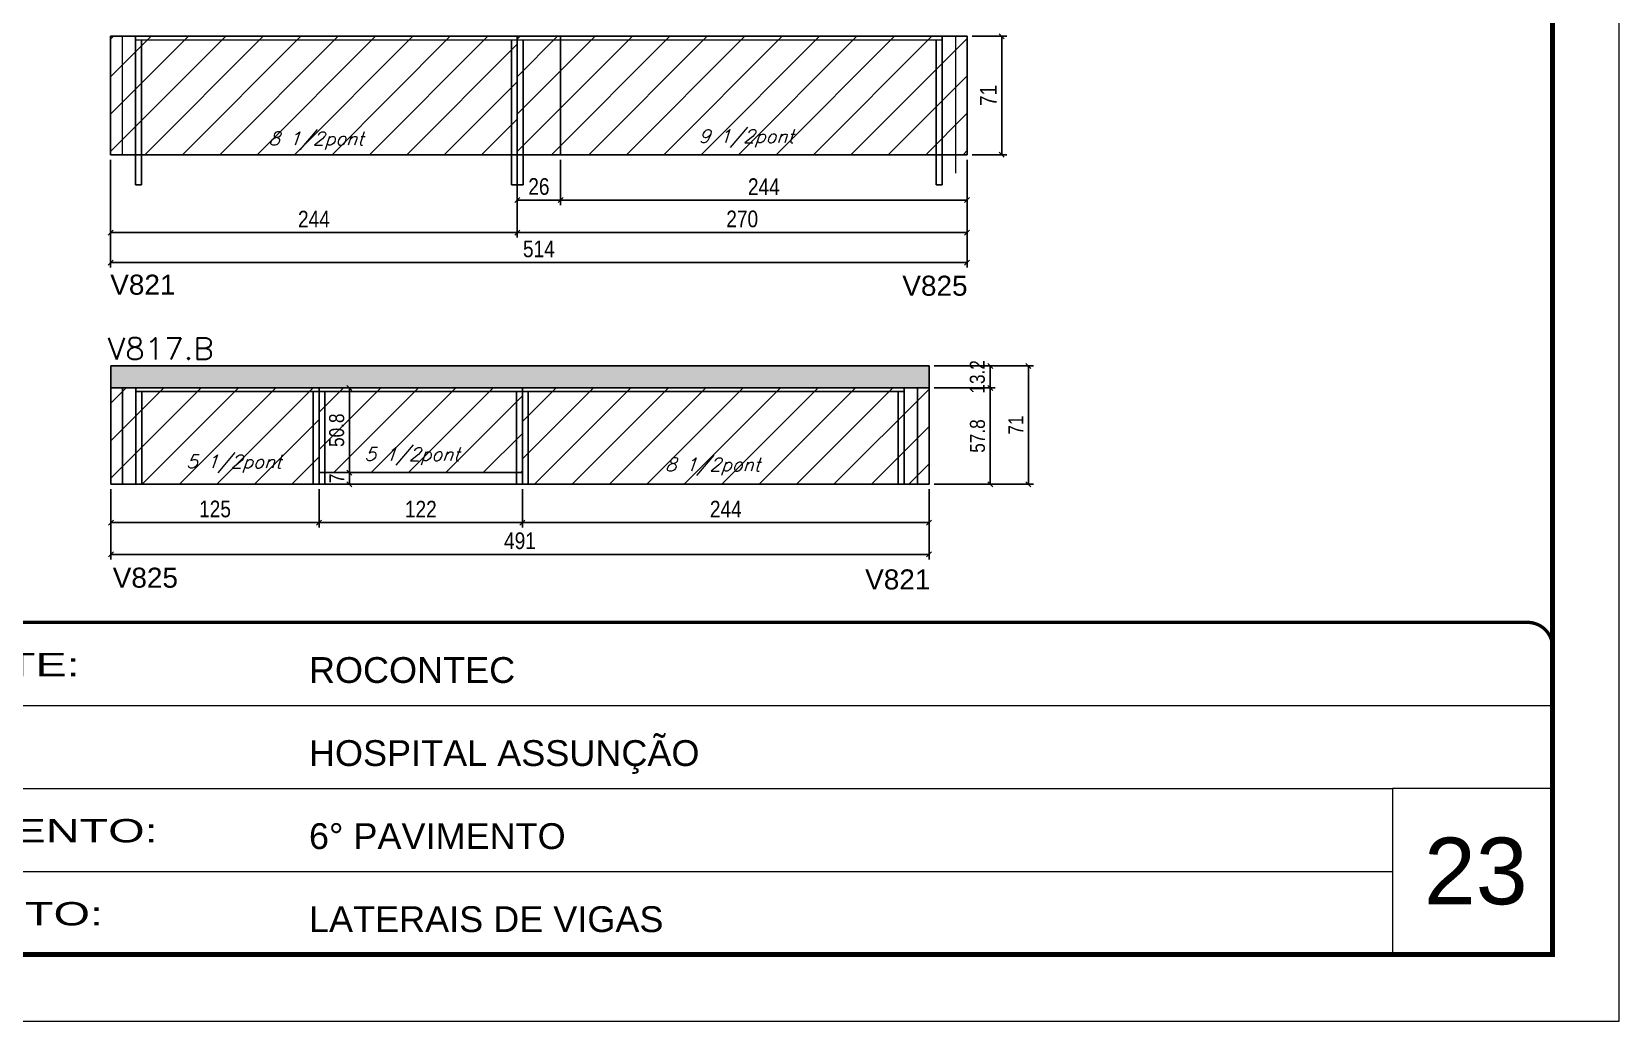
# Model space of a CAD drawing. Extents: x -20960 to -5926, y -2106 to 21915.
# Drawn here: x -8491 to -7538, y 15123 to 15716 of the extents above; entities that cross this region are included whole.
import ezdxf

# ---------------------------------------------------------------- set-up
doc = ezdxf.new("R2010")
doc.units = 0
doc.linetypes.add('CONTINUO', pattern=[0])
doc.linetypes.add('DASHED', pattern=[0.75, 0.5, -0.25])
for name, color, linetype in [('5', 5, 'Continuous'), ('COTA', 241, 'Continuous'), ('Painéis', 200, 'Continuous'), ('Reaproveitamento', 251, 'Continuous'), ('SARR_2.2x7', 40, 'Continuous'), ('SARR_3.5x7', 81, 'Continuous'), ('texto', 7, 'Continuous')]:
    doc.layers.add(name, color=color, linetype=linetype)
for name, color, linetype, lineweight in [('CARIMBO', 255, 'Continuous', 9), ('Folhas', 255, 'Continuous', 9), ('Sarr 2.2x7', 40, 'Continuous', 9), ('SARRAFO DE PRESSAO', 251, 'DASHED', 9), ('Texto Seção', 7, 'Continuous', 15)]:
    doc.layers.add(name, color=color, linetype=linetype, lineweight=lineweight)
doc.styles.add('ARIAL', font='arial.ttf')
doc.styles.add('COTA TECNICA', font='techl___.ttf', dxfattribs={"height": 10})
doc.styles.add('COTA TECNICA-50', font='techl___.ttf', dxfattribs={"height": 9})
doc.styles.add('REGUA-120', font='ROMANS.shx', dxfattribs={"height": 15})
doc.styles.add('Romans', font='romans.shx')
doc.styles.get("Standard").update_dxf_attribs({"font": 'arial.ttf'})
doc.styles.add('Tecnologia', font='')
doc.styles.get('Tecnologia').set_extended_font_data('Forgotten Futurist')
doc.dimstyles.new('COTA PAINEL-50', dxfattribs={"dimtxt": 9, "dimasz": 3, "dimexe": 3, "dimexo": 3, "dimgap": 3, "dimtad": 1, "dimdec": 1, "dimzin": 12, "dimdsep": 46, "dimtxsty": 'COTA TECNICA-50', "dimblk1": 'OBLIQUE', "dimblk2": 'OBLIQUE', "dimsah": 1, "dimcen": 0.9, "dimclrd": 4, "dimclre": 4, "dimclrt": 240, "dimadec": 1, "dimazin": 3, "dimtfac": 1, "dimtdec": 1, "dimtmove": 0, "dimatfit": 3, "dimfxl": 1, "dimtolj": 1, "dimtzin": 12, "dimarcsym": 0})
doc.dimstyles.new('PAINEL', dxfattribs={"dimtxt": 10, "dimasz": 3, "dimexe": 3, "dimexo": 3, "dimgap": 3, "dimtad": 1, "dimdec": 1, "dimzin": 12, "dimdsep": 46, "dimtxsty": 'COTA TECNICA', "dimblk1": 'OBLIQUE', "dimblk2": 'OBLIQUE', "dimsah": 1, "dimcen": 0.9, "dimclrd": 4, "dimclre": 4, "dimclrt": 240, "dimadec": 1, "dimazin": 3, "dimtfac": 1, "dimtdec": 1, "dimtmove": 0, "dimatfit": 3, "dimfxl": 1, "dimtolj": 1, "dimtzin": 12, "dimarcsym": 0})

# ---------------------------------------------------------------- blocks, each defined once
blk = doc.blocks.new('9999999999')
at = {"color": 30, "linetype": 'CONTINUO'}
for p, q in [((98564.56, 34379.64), (99583.98, 34379.64)), ((98564.56, 34329.83), (99487.98, 34329.83)), ((99583.98, 34329.83), (99487.98, 34329.83)), ((99487.98, 34329.83), (99487.98, 34230.21)), ((98564.56, 34280.02), (99487.98, 34280.02))]:
    blk.add_line(p, q, dxfattribs=at)
at = {"color": 30, "linetype": 'CONTINUO', "const_width": 2}
blk.add_lwpolyline([(99583.98, 34230.21), (99583.98, 34414.45, 0.414214), (99568.98, 34429.45), (98228.98, 34429.45, 0.414214), (98213.98, 34414.45), (98213.98, 34245.21, 0.414214), (98228.98, 34230.21), (99583.98, 34230.21)], format="xyb", dxfattribs=at)
at = {"layer": 'Folhas'}
blk.add_lwpolyline([(98138.98, 34190.21), (99623.98, 34190.21), (99623.98, 35240.21), (98138.98, 35240.21)], close=True, dxfattribs=at)
at = {"layer": 'Folhas', "color": 30, "const_width": 3}
blk.add_lwpolyline([(98213.98, 34230.21), (99583.98, 34230.21), (99583.98, 35200.21), (98213.98, 35200.21)], close=True, dxfattribs=at)
at = {"color": 7, "linetype": 'Continuous', "ltscale": 5, "style": 'ARIAL'}
for s, height, p in [('ROCONTEC', 15.483, (98837.68, 34393.13)), ('HOSPITAL ASSUNÇÃO', 15.4829, (98837.68, 34343.32)), ('6° PAVIMENTO', 15.4829, (98837.68, 34293.51)), ('LATERAIS DE VIGAS', 15.4829, (98837.68, 34243.7))]:
    blk.add_text(s, height=height, dxfattribs=at).set_placement(p)
at = {"layer": 'Folhas', "color": 7, "style": 'Tecnologia', "width": 1.5}
for s, p in [('CLIENTE:', (98573.65, 34397.17)), ('PAVIMENTO:', (98573.65, 34297.5)), ('PROJETO:', (98573.65, 34247.69))]:
    blk.add_text(s, height=14, dxfattribs=at).set_placement(p)
blk = doc.blocks.new('_Oblique')
at = {"color": 0, "linetype": 'ByBlock', "lineweight": -2}
blk.add_line((-0.5, -0.5), (0.5, 0.5), dxfattribs=at)
blk = doc.blocks.new('*D846')
at = {"layer": 'COTA', "color": 4, "lineweight": -2, "ltscale": 25, "transparency": 16777216}
for p, q in [((-8443.82, 15639.31), (-8443.82, 15592.6)), ((-8199.82, 15628.31), (-8199.82, 15592.6)), ((-8443.82, 15595.6), (-8199.82, 15595.6))]:
    blk.add_line(p, q, dxfattribs=at)
at = {"layer": 'Defpoints', "color": 0, "ltscale": 25, "transparency": 16777216}
for p in [(-8443.82, 15642.31), (-8199.82, 15631.31), (-8199.82, 15595.6)]:
    blk.add_point(p, dxfattribs=at)
at = {"layer": 'COTA', "color": 4, "lineweight": -2, "ltscale": 25, "transparency": 16777216, "xscale": 3, "yscale": 3, "zscale": 3, "rotation": 180}
blk.add_blockref('_Oblique', (-8443.82, 15595.6), dxfattribs=at)
at = {"layer": 'COTA', "color": 4, "lineweight": -2, "ltscale": 25, "transparency": 16777216, "xscale": 3, "yscale": 3, "zscale": 3}
blk.add_blockref('_Oblique', (-8199.82, 15595.6), dxfattribs=at)
at = {"layer": 'COTA', "color": 240, "ltscale": 25, "transparency": 16777216, "insert": (-8321.82, 15603.68), "char_height": 10, "attachment_point": 5, "style": 'COTA TECNICA'}
blk.add_mtext('\\A1;244', dxfattribs=at)
blk = doc.blocks.new('*D847')
at = {"layer": 'COTA', "color": 4, "lineweight": -2, "ltscale": 25, "transparency": 16777216}
for p, q in [((-7929.82, 15639.31), (-7929.82, 15592.6)), ((-8199.82, 15628.31), (-8199.82, 15592.6)), ((-8199.82, 15595.6), (-7929.82, 15595.6))]:
    blk.add_line(p, q, dxfattribs=at)
at = {"layer": 'Defpoints', "color": 0, "ltscale": 25, "transparency": 16777216}
for p in [(-7929.82, 15642.31), (-8199.82, 15631.31), (-7929.82, 15595.6)]:
    blk.add_point(p, dxfattribs=at)
at = {"layer": 'COTA', "color": 4, "lineweight": -2, "ltscale": 25, "transparency": 16777216, "xscale": 3, "yscale": 3, "zscale": 3, "rotation": 180}
blk.add_blockref('_Oblique', (-8199.82, 15595.6), dxfattribs=at)
at = {"layer": 'COTA', "color": 4, "lineweight": -2, "ltscale": 25, "transparency": 16777216, "xscale": 3, "yscale": 3, "zscale": 3}
blk.add_blockref('_Oblique', (-7929.82, 15595.6), dxfattribs=at)
at = {"layer": 'COTA', "color": 240, "ltscale": 25, "transparency": 16777216, "insert": (-8064.82, 15603.71), "char_height": 10, "attachment_point": 5, "style": 'COTA TECNICA'}
blk.add_mtext('\\A1;270', dxfattribs=at)
blk = doc.blocks.new('*D900')
at = {"layer": 'COTA', "color": 4, "lineweight": -2, "ltscale": 25, "transparency": 16777216}
for p, q in [((-7926.82, 15713.31), (-7906.05, 15713.31)), ((-7909.05, 15713.31), (-7909.05, 15642.31)), ((-7926.82, 15642.31), (-7906.05, 15642.31))]:
    blk.add_line(p, q, dxfattribs=at)
at = {"layer": 'Defpoints', "color": 0, "ltscale": 25, "transparency": 16777216}
for p in [(-7929.82, 15713.31), (-7929.82, 15642.31), (-7909.05, 15642.31)]:
    blk.add_point(p, dxfattribs=at)
at = {"layer": 'COTA', "color": 4, "lineweight": -2, "ltscale": 25, "transparency": 16777216, "xscale": 3, "yscale": 3, "zscale": 3}
for p, rotation in [((-7909.05, 15713.31), 90), ((-7909.05, 15642.31), 270)]:
    blk.add_blockref('_Oblique', p, dxfattribs=dict(at, rotation=rotation))
at = {"layer": 'COTA', "color": 240, "ltscale": 25, "transparency": 16777216, "insert": (-7917.12, 15677.81), "char_height": 10, "attachment_point": 5, "rotation": 90, "style": 'COTA TECNICA'}
blk.add_mtext('\\A1;71', dxfattribs=at)
blk = doc.blocks.new('*D848')
at = {"layer": 'COTA', "color": 4, "lineweight": -2, "ltscale": 25, "transparency": 16777216}
for p, q in [((-8443.82, 15639.31), (-8443.82, 15574.62)), ((-7929.82, 15639.31), (-7929.82, 15574.62)), ((-7929.82, 15577.62), (-8443.82, 15577.62))]:
    blk.add_line(p, q, dxfattribs=at)
at = {"layer": 'Defpoints', "color": 0, "ltscale": 25, "transparency": 16777216}
for p in [(-8443.82, 15642.31), (-7929.82, 15642.31), (-8443.82, 15577.62)]:
    blk.add_point(p, dxfattribs=at)
at = {"layer": 'COTA', "color": 4, "lineweight": -2, "ltscale": 25, "transparency": 16777216, "xscale": 3, "yscale": 3, "zscale": 3, "rotation": 180}
blk.add_blockref('_Oblique', (-8443.82, 15577.62), dxfattribs=at)
at = {"layer": 'COTA', "color": 4, "lineweight": -2, "ltscale": 25, "transparency": 16777216, "xscale": 3, "yscale": 3, "zscale": 3}
blk.add_blockref('_Oblique', (-7929.82, 15577.62), dxfattribs=at)
at = {"layer": 'COTA', "color": 240, "ltscale": 25, "transparency": 16777216, "insert": (-8186.82, 15585.73), "char_height": 10, "attachment_point": 5, "style": 'COTA TECNICA'}
blk.add_mtext('\\A1;514', dxfattribs=at)
blk = doc.blocks.new('*D849')
at = {"layer": 'COTA', "color": 4, "lineweight": -2, "ltscale": 25, "transparency": 16777216}
for p, q in [((-8173.82, 15639.31), (-8173.82, 15612.06)), ((-8199.82, 15628.31), (-8199.82, 15612.06)), ((-8199.82, 15615.06), (-8173.82, 15615.06))]:
    blk.add_line(p, q, dxfattribs=at)
at = {"layer": 'Defpoints', "color": 0, "ltscale": 25, "transparency": 16777216}
for p in [(-8173.82, 15642.31), (-8199.82, 15631.31), (-8173.82, 15615.06)]:
    blk.add_point(p, dxfattribs=at)
at = {"layer": 'COTA', "color": 4, "lineweight": -2, "ltscale": 25, "transparency": 16777216, "xscale": 3, "yscale": 3, "zscale": 3, "rotation": 180}
blk.add_blockref('_Oblique', (-8199.82, 15615.06), dxfattribs=at)
at = {"layer": 'COTA', "color": 4, "lineweight": -2, "ltscale": 25, "transparency": 16777216, "xscale": 3, "yscale": 3, "zscale": 3}
blk.add_blockref('_Oblique', (-8173.82, 15615.06), dxfattribs=at)
at = {"layer": 'COTA', "color": 240, "ltscale": 25, "transparency": 16777216, "insert": (-8186.82, 15623.16), "char_height": 10, "attachment_point": 5, "style": 'COTA TECNICA'}
blk.add_mtext('\\A1;26', dxfattribs=at)
blk = doc.blocks.new('*D850')
at = {"layer": 'COTA', "color": 4, "lineweight": -2, "ltscale": 25, "transparency": 16777216}
for p, q in [((-8173.82, 15639.31), (-8173.82, 15612.06)), ((-7929.82, 15639.31), (-7929.82, 15612.06)), ((-8173.82, 15615.06), (-7929.82, 15615.06))]:
    blk.add_line(p, q, dxfattribs=at)
at = {"layer": 'Defpoints', "color": 0, "ltscale": 25, "transparency": 16777216}
for p in [(-8173.82, 15642.31), (-7929.82, 15642.31), (-7929.82, 15615.06)]:
    blk.add_point(p, dxfattribs=at)
at = {"layer": 'COTA', "color": 4, "lineweight": -2, "ltscale": 25, "transparency": 16777216, "xscale": 3, "yscale": 3, "zscale": 3, "rotation": 180}
blk.add_blockref('_Oblique', (-8173.82, 15615.06), dxfattribs=at)
at = {"layer": 'COTA', "color": 4, "lineweight": -2, "ltscale": 25, "transparency": 16777216, "xscale": 3, "yscale": 3, "zscale": 3}
blk.add_blockref('_Oblique', (-7929.82, 15615.06), dxfattribs=at)
at = {"layer": 'COTA', "color": 240, "ltscale": 25, "transparency": 16777216, "insert": (-8051.82, 15623.13), "char_height": 10, "attachment_point": 5, "style": 'COTA TECNICA'}
blk.add_mtext('\\A1;244', dxfattribs=at)
blk = doc.blocks.new('*D857')
at = {"layer": 'COTA', "color": 4, "lineweight": -2, "ltscale": 25, "transparency": 16777216}
for p, q in [((-8443.68, 15441.64), (-8443.68, 15399.57)), ((-7952.66, 15441.64), (-7952.66, 15399.57)), ((-7952.66, 15402.57), (-8443.68, 15402.57))]:
    blk.add_line(p, q, dxfattribs=at)
at = {"layer": 'Defpoints', "color": 0, "ltscale": 25, "transparency": 16777216}
for p in [(-8443.68, 15444.64), (-7952.66, 15444.64), (-8443.68, 15402.57)]:
    blk.add_point(p, dxfattribs=at)
at = {"layer": 'COTA', "color": 4, "lineweight": -2, "ltscale": 25, "transparency": 16777216, "xscale": 3, "yscale": 3, "zscale": 3, "rotation": 180}
blk.add_blockref('_Oblique', (-8443.68, 15402.57), dxfattribs=at)
at = {"layer": 'COTA', "color": 4, "lineweight": -2, "ltscale": 25, "transparency": 16777216, "xscale": 3, "yscale": 3, "zscale": 3}
blk.add_blockref('_Oblique', (-7952.66, 15402.57), dxfattribs=at)
at = {"layer": 'COTA', "color": 240, "ltscale": 25, "transparency": 16777216, "insert": (-8198.17, 15410.67), "char_height": 10, "attachment_point": 5, "style": 'COTA TECNICA'}
blk.add_mtext('\\A1;491', dxfattribs=at)
blk = doc.blocks.new('*D858')
at = {"layer": 'COTA', "color": 4, "lineweight": -2, "ltscale": 25, "transparency": 16777216}
for p, q in [((-8196.68, 15441.64), (-8196.68, 15418.62)), ((-7952.66, 15441.64), (-7952.66, 15418.62)), ((-8196.68, 15421.62), (-7952.66, 15421.62))]:
    blk.add_line(p, q, dxfattribs=at)
at = {"layer": 'Defpoints', "color": 0, "ltscale": 25, "transparency": 16777216}
for p in [(-8196.68, 15444.64), (-7952.66, 15444.64), (-7952.66, 15421.62)]:
    blk.add_point(p, dxfattribs=at)
at = {"layer": 'COTA', "color": 4, "lineweight": -2, "ltscale": 25, "transparency": 16777216, "xscale": 3, "yscale": 3, "zscale": 3, "rotation": 180}
blk.add_blockref('_Oblique', (-8196.68, 15421.62), dxfattribs=at)
at = {"layer": 'COTA', "color": 4, "lineweight": -2, "ltscale": 25, "transparency": 16777216, "xscale": 3, "yscale": 3, "zscale": 3}
blk.add_blockref('_Oblique', (-7952.66, 15421.62), dxfattribs=at)
at = {"layer": 'COTA', "color": 240, "ltscale": 25, "transparency": 16777216, "insert": (-8074.67, 15429.69), "char_height": 10, "attachment_point": 5, "style": 'COTA TECNICA'}
blk.add_mtext('\\A1;244', dxfattribs=at)
blk = doc.blocks.new('*D859')
at = {"layer": 'COTA', "color": 4, "lineweight": -2, "ltscale": 25, "transparency": 16777216}
for p, q in [((-8443.68, 15441.64), (-8443.68, 15418.62)), ((-8318.68, 15441.64), (-8318.68, 15418.62)), ((-8443.68, 15421.62), (-8318.68, 15421.62))]:
    blk.add_line(p, q, dxfattribs=at)
at = {"layer": 'Defpoints', "color": 0, "ltscale": 25, "transparency": 16777216}
for p in [(-8443.68, 15444.64), (-8318.68, 15444.64), (-8318.68, 15421.62)]:
    blk.add_point(p, dxfattribs=at)
at = {"layer": 'COTA', "color": 4, "lineweight": -2, "ltscale": 25, "transparency": 16777216, "xscale": 3, "yscale": 3, "zscale": 3, "rotation": 180}
blk.add_blockref('_Oblique', (-8443.68, 15421.62), dxfattribs=at)
at = {"layer": 'COTA', "color": 4, "lineweight": -2, "ltscale": 25, "transparency": 16777216, "xscale": 3, "yscale": 3, "zscale": 3}
blk.add_blockref('_Oblique', (-8318.68, 15421.62), dxfattribs=at)
at = {"layer": 'COTA', "color": 240, "ltscale": 25, "transparency": 16777216, "insert": (-8381.18, 15429.73), "char_height": 10, "attachment_point": 5, "style": 'COTA TECNICA'}
blk.add_mtext('\\A1;125', dxfattribs=at)
blk = doc.blocks.new('*D860')
at = {"layer": 'COTA', "color": 4, "lineweight": -2, "ltscale": 25, "transparency": 16777216}
for p, q in [((-8318.68, 15441.64), (-8318.68, 15418.62)), ((-8196.68, 15441.64), (-8196.68, 15418.62)), ((-8318.68, 15421.62), (-8196.68, 15421.62))]:
    blk.add_line(p, q, dxfattribs=at)
at = {"layer": 'Defpoints', "color": 0, "ltscale": 25, "transparency": 16777216}
for p in [(-8318.68, 15444.64), (-8196.68, 15444.64), (-8196.68, 15421.62)]:
    blk.add_point(p, dxfattribs=at)
at = {"layer": 'COTA', "color": 4, "lineweight": -2, "ltscale": 25, "transparency": 16777216, "xscale": 3, "yscale": 3, "zscale": 3, "rotation": 180}
blk.add_blockref('_Oblique', (-8318.68, 15421.62), dxfattribs=at)
at = {"layer": 'COTA', "color": 4, "lineweight": -2, "ltscale": 25, "transparency": 16777216, "xscale": 3, "yscale": 3, "zscale": 3}
blk.add_blockref('_Oblique', (-8196.68, 15421.62), dxfattribs=at)
at = {"layer": 'COTA', "color": 240, "ltscale": 25, "transparency": 16777216, "insert": (-8257.68, 15429.68), "char_height": 10, "attachment_point": 5, "style": 'COTA TECNICA'}
blk.add_mtext('\\A1;122', dxfattribs=at)
blk = doc.blocks.new('*D903')
at = {"layer": 'COTA', "color": 4, "lineweight": -2, "transparency": 16777216}
for p, q in [((-8315.68, 15451.64), (-8297.51, 15451.64)), ((-8315.68, 15444.64), (-8297.51, 15444.64)), ((-8300.51, 15444.64), (-8300.51, 15451.64))]:
    blk.add_line(p, q, dxfattribs=at)
at = {"layer": 'Defpoints', "color": 0, "transparency": 16777216}
for p in [(-8318.68, 15451.64), (-8318.68, 15444.64), (-8300.51, 15451.64)]:
    blk.add_point(p, dxfattribs=at)
at = {"layer": 'COTA', "color": 4, "lineweight": -2, "transparency": 16777216, "xscale": 3, "yscale": 3, "zscale": 3}
for p, rotation in [((-8300.51, 15451.64), 90), ((-8300.51, 15444.64), 270)]:
    blk.add_blockref('_Oblique', p, dxfattribs=dict(at, rotation=rotation))
at = {"layer": 'COTA', "color": 240, "transparency": 16777216, "insert": (-8308.08, 15448.14), "char_height": 9, "attachment_point": 5, "rotation": 90, "style": 'COTA TECNICA-50'}
blk.add_mtext('\\A1;7', dxfattribs=at)
blk = doc.blocks.new('*D904')
at = {"layer": 'COTA', "color": 4, "lineweight": -2, "transparency": 16777216}
for p, q in [((-8315.68, 15502.44), (-8297.51, 15502.44)), ((-8300.51, 15451.64), (-8300.51, 15502.44)), ((-8315.68, 15451.64), (-8297.51, 15451.64))]:
    blk.add_line(p, q, dxfattribs=at)
at = {"layer": 'Defpoints', "color": 0, "transparency": 16777216}
for p in [(-8318.68, 15502.44), (-8300.51, 15502.44), (-8318.68, 15451.64)]:
    blk.add_point(p, dxfattribs=at)
at = {"layer": 'COTA', "color": 4, "lineweight": -2, "transparency": 16777216, "xscale": 3, "yscale": 3, "zscale": 3}
for p, rotation in [((-8300.51, 15502.44), 90), ((-8300.51, 15451.64), 270)]:
    blk.add_blockref('_Oblique', p, dxfattribs=dict(at, rotation=rotation))
at = {"layer": 'COTA', "color": 240, "transparency": 16777216, "insert": (-8308.13, 15477.04), "char_height": 9, "attachment_point": 5, "rotation": 90, "style": 'COTA TECNICA-50'}
blk.add_mtext('\\A1;50.8', dxfattribs=at)
blk = doc.blocks.new('*D854')
at = {"layer": 'COTA', "color": 4, "lineweight": -2, "transparency": 16777216}
for p, q in [((-7949.66, 15502.44), (-7912.98, 15502.44)), ((-7915.98, 15444.64), (-7915.98, 15502.44)), ((-7949.66, 15444.64), (-7912.98, 15444.64))]:
    blk.add_line(p, q, dxfattribs=at)
at = {"layer": 'Defpoints', "color": 0, "transparency": 16777216}
for p in [(-7952.66, 15502.44), (-7915.98, 15502.44), (-7952.66, 15444.64)]:
    blk.add_point(p, dxfattribs=at)
at = {"layer": 'COTA', "color": 4, "lineweight": -2, "transparency": 16777216, "xscale": 3, "yscale": 3, "zscale": 3}
for p, rotation in [((-7915.98, 15502.44), 90), ((-7915.98, 15444.64), 270)]:
    blk.add_blockref('_Oblique', p, dxfattribs=dict(at, rotation=rotation))
at = {"layer": 'COTA', "color": 240, "transparency": 16777216, "insert": (-7923.59, 15473.54), "char_height": 9, "attachment_point": 5, "rotation": 90, "style": 'COTA TECNICA-50'}
blk.add_mtext('\\A1;57.8', dxfattribs=at)
blk = doc.blocks.new('*D855')
at = {"layer": 'COTA', "color": 4, "lineweight": -2, "transparency": 16777216}
for p, q in [((-7949.66, 15515.64), (-7912.98, 15515.64)), ((-7915.98, 15502.44), (-7915.98, 15515.64)), ((-7949.66, 15502.44), (-7912.98, 15502.44))]:
    blk.add_line(p, q, dxfattribs=at)
at = {"layer": 'Defpoints', "color": 0, "transparency": 16777216}
for p in [(-7952.66, 15515.64), (-7915.98, 15515.64), (-7952.66, 15502.44)]:
    blk.add_point(p, dxfattribs=at)
at = {"layer": 'COTA', "color": 4, "lineweight": -2, "transparency": 16777216, "xscale": 3, "yscale": 3, "zscale": 3}
for p, rotation in [((-7915.98, 15515.64), 90), ((-7915.98, 15502.44), 270)]:
    blk.add_blockref('_Oblique', p, dxfattribs=dict(at, rotation=rotation))
at = {"layer": 'COTA', "color": 240, "transparency": 16777216, "insert": (-7923.67, 15509.04), "char_height": 9, "attachment_point": 5, "rotation": 90, "style": 'COTA TECNICA-50'}
blk.add_mtext('\\A1;13.2', dxfattribs=at)
blk = doc.blocks.new('*D856')
at = {"layer": 'COTA', "color": 4, "lineweight": -2, "transparency": 16777216}
for p, q in [((-7949.66, 15515.64), (-7890.05, 15515.64)), ((-7893.05, 15515.64), (-7893.05, 15444.64)), ((-7949.66, 15444.64), (-7890.05, 15444.64))]:
    blk.add_line(p, q, dxfattribs=at)
at = {"layer": 'Defpoints', "color": 0, "transparency": 16777216}
for p in [(-7952.66, 15515.64), (-7952.66, 15444.64), (-7893.05, 15444.64)]:
    blk.add_point(p, dxfattribs=at)
at = {"layer": 'COTA', "color": 4, "lineweight": -2, "transparency": 16777216, "xscale": 3, "yscale": 3, "zscale": 3}
for p, rotation in [((-7893.05, 15515.64), 90), ((-7893.05, 15444.64), 270)]:
    blk.add_blockref('_Oblique', p, dxfattribs=dict(at, rotation=rotation))
at = {"layer": 'COTA', "color": 240, "transparency": 16777216, "insert": (-7900.62, 15480.14), "char_height": 9, "attachment_point": 5, "rotation": 90, "style": 'COTA TECNICA-50'}
blk.add_mtext('\\A1;71', dxfattribs=at)

msp = doc.modelspace()

# ---------------------------------------------------------------- hatches: boundary and pattern name
at = {"layer": 'COTA', "linetype": 'ByBlock'}
h = msp.add_hatch(dxfattribs=at)
h.set_pattern_fill('AR-CONC', color=256, scale=0.03)
h.set_pattern_definition([(50, (3183.5, 7e-12), (5.4655401, -0.4781726), [0.5715, -6.2865]), (355, (3183.5, 7e-12), (-1.0573026, 5.7317054), [0.4572, -5.0292175]), (100.451445, (3183.9555, -0.04), (4.4082374, 5.2535326), [0.4857003, -5.3427073]), (46.1842, (3183.5, 1.524), (8.1323712, -1.2612698), [0.85725, -9.42975]), (96.635558, (3184.178, 1.419), (7.122124, 7.4227837), [0.7285507, -8.0140682]), (351.18415, (3183.5, 1.524), (7.122124, 7.4227837), [0.685799, -7.543792]), (21, (3184.262, 1.143), (4.5484317, -3.0679559), [0.5715, -6.2865]), (326, (3184.262, 1.143), (1.8540609, 5.525639), [0.4572, -5.0292]), (71.451445, (3184.641, 0.8873), (6.4024926, 2.457683), [0.4857003, -5.3426981]), (37.5, (3183.5, 7e-12), (0.0926581, 2.53665117), [0, -4.96824, 0, -5.1054, 0, -5.04825]), (7.5, (3183.5, 7e-12), (2.00458988, 3.00541724), [0, -2.91084, 0, -4.85394, 0, -1.92405]), (327.5, (3181.8007, 7e-12), (4.06771786, -0.17186232), [0, -1.905, 0, -5.9436, 0, -7.8867]), (317.5, (3181.0387, 7e-12), (4.44387544, 0.7627947), [0, -2.4765, 0, -3.94716, 0, -5.6007])])
h.paths.add_polyline_path([(-7952.66, 15502.44), (-7952.66, 15515.64), (-8443.68, 15515.64), (-8443.68, 15502.44)])
at = {"layer": 'Reaproveitamento', "ltscale": 25}
h = msp.add_hatch(dxfattribs=at)
h.set_pattern_fill('ANSI31', color=256, scale=5)
h.set_pattern_definition([(45, (-148063.37, -11407.882), (-11.2253202, 11.2253202), [])])
h.paths.add_polyline_path([(-8443.82, 15713.31), (-8443.82, 15642.31), (-8199.82, 15642.31), (-8199.82, 15713.31)])
h = msp.add_hatch(dxfattribs=at)
h.set_pattern_fill('ANSI31', color=256, scale=5)
h.set_pattern_definition([(45, (-147819.37, -11407.882), (-11.2253202, 11.2253202), [])])
h.paths.add_polyline_path([(-8199.82, 15713.31), (-8199.82, 15642.31), (-7929.82, 15642.31), (-7929.82, 15713.31)])
at = {"layer": 'Reaproveitamento', "transparency": 33554684}
h = msp.add_hatch(dxfattribs=at)
h.set_pattern_fill('ANSI31', color=256, scale=5)
h.set_pattern_definition([(45, (3183.5, 7e-12), (-11.22532, 11.22532), [])])
h.paths.add_polyline_path([(-8318.68, 15444.64), (-8318.68, 15502.44), (-8443.68, 15502.44), (-8443.68, 15444.64)])
at = {"layer": 'Reaproveitamento', "ltscale": 25}
h = msp.add_hatch(dxfattribs=at)
h.set_pattern_fill('ANSI31', color=256, scale=5)
h.set_pattern_definition([(45, (-5085.698, -1821.534), (-11.22532, 11.22532), [])])
h.paths.add_polyline_path([(-8318.68, 15502.44), (-8318.68, 15451.64), (-8196.68, 15451.64), (-8196.68, 15502.44)])
h.paths.add_polyline_path([(-8299.3, 15453.35), (-8231.68, 15453.35), (-8226.18, 15469.32), (-8293.8, 15469.32)], flags=24)
h = msp.add_hatch(dxfattribs=at)
h.set_pattern_fill('ANSI31', color=256, scale=5)
h.set_pattern_definition([(45, (-148067.235, -11618.755), (-11.2253202, 11.2253202), [])])
h.paths.add_polyline_path([(-8196.68, 15502.44), (-8196.68, 15444.64), (-7952.66, 15444.64), (-7952.66, 15502.44)])

# ---------------------------------------------------------------- linework, layer by layer
at = {"layer": 'COTA', "linetype": 'ByBlock'}
for p, q in [((-8443.68, 15515.64), (-7952.66, 15515.64)), ((-8443.68, 15502.44), (-8443.68, 15515.64)), ((-7952.66, 15502.44), (-7952.66, 15515.64))]:
    msp.add_line(p, q, dxfattribs=at)
at = {"layer": 'Painéis'}
for p, q in [((-8443.82, 15713.31), (-7929.82, 15713.31)), ((-8443.82, 15642.31), (-8443.82, 15713.31)), ((-7929.82, 15713.31), (-7929.82, 15642.31)), ((-8443.82, 15642.31), (-7929.82, 15642.31)), ((-8443.68, 15502.44), (-7952.66, 15502.44))]:
    msp.add_line(p, q, dxfattribs=at)
at = {"layer": 'Painéis', "ltscale": 25}
for p, q in [((-8199.82, 15713.31), (-8199.82, 15642.31)), ((-8173.82, 15713.31), (-8173.82, 15642.31)), ((-8443.82, 15642.31), (-8443.82, 15642.31)), ((-8443.68, 15444.64), (-8443.68, 15502.44)), ((-8318.68, 15444.64), (-8318.68, 15502.44)), ((-8196.68, 15451.64), (-8196.68, 15502.44)), ((-7952.66, 15444.64), (-7952.66, 15502.44)), ((-8318.68, 15444.64), (-8443.68, 15444.64)), ((-8318.68, 15451.64), (-8196.68, 15451.64)), ((-8196.68, 15444.64), (-8318.68, 15444.64)), ((-8196.68, 15451.64), (-8196.68, 15444.64)), ((-8196.68, 15444.64), (-7952.66, 15444.64)), ((-7952.66, 15444.64), (-8196.68, 15444.64)), ((-8196.68, 15444.64), (-8196.68, 15444.64)), ((-7952.66, 15444.64), (-7952.66, 15444.64))]:
    msp.add_line(p, q, dxfattribs=at)
at = {"layer": 'Sarr 2.2x7'}
for p, q in [((-8436.82, 15713.31), (-8436.82, 15642.31)), ((-8428.82, 15711.11), (-7944.82, 15711.11)), ((-7936.82, 15713.31), (-7936.82, 15642.31)), ((-7936.82, 15642.31), (-7936.82, 15631.31))]:
    msp.add_line(p, q, dxfattribs=at)
at = {"layer": 'SARR_2.2x7', "linetype": 'Continuous'}
for p, q in [((-8436.68, 15502.44), (-8436.68, 15444.64)), ((-8428.68, 15500.24), (-8318.68, 15500.24)), ((-8318.68, 15500.24), (-8196.68, 15500.24)), ((-8196.68, 15500.24), (-7967.66, 15500.24)), ((-7959.66, 15502.44), (-7959.66, 15444.64))]:
    msp.add_line(p, q, dxfattribs=at)
at = {"layer": 'SARR_3.5x7'}
for p, q in [((-8428.82, 15713.31), (-8428.82, 15624.31)), ((-8425.32, 15711.11), (-8425.32, 15624.31)), ((-8203.32, 15711.11), (-8203.32, 15624.31)), ((-8196.32, 15711.11), (-8196.32, 15624.31)), ((-7948.32, 15711.11), (-7948.32, 15624.31)), ((-7944.82, 15713.31), (-7944.82, 15624.31)), ((-8199.82, 15642.31), (-8199.82, 15624.31)), ((-8428.82, 15624.31), (-8425.32, 15624.31)), ((-8203.32, 15624.31), (-8199.82, 15624.31)), ((-8199.82, 15624.31), (-8196.32, 15624.31)), ((-7948.32, 15624.31), (-7944.82, 15624.31)), ((-8428.68, 15502.44), (-8428.68, 15444.64)), ((-8425.18, 15500.24), (-8425.18, 15444.64)), ((-8322.18, 15500.24), (-8322.18, 15444.64)), ((-8315.18, 15500.24), (-8315.18, 15444.64)), ((-8200.18, 15500.24), (-8200.18, 15444.64)), ((-8193.18, 15500.24), (-8193.18, 15444.64)), ((-7971.16, 15500.24), (-7971.16, 15444.64)), ((-7967.66, 15502.44), (-7967.66, 15444.64)), ((-8428.68, 15444.64), (-8425.18, 15444.64)), ((-7971.16, 15444.64), (-7967.66, 15444.64))]:
    msp.add_line(p, q, dxfattribs=at)

# ---------------------------------------------------------------- block references
at = {"layer": 'SARRAFO DE PRESSAO', "color": 6, "linetype": 'ByBlock'}
msp.add_blockref('9999999999', (-107162.48, -19067.69), dxfattribs=at)

# ---------------------------------------------------------------- texts
at = {"layer": '5', "linetype": 'Continuous'}
for s, p in [('V821', (-8444.04, 15558.35)), ('V825', (-7968.72, 15557.71)), ('V825', (-8442.55, 15382.58)), ('V821', (-7991.02, 15381.54))]:
    msp.add_text(s, height=12, rotation=359.99996, dxfattribs=at).set_placement(p)
at = {"layer": 'CARIMBO', "style": 'ARIAL'}
msp.add_text('23', height=40, dxfattribs=at).set_placement((-7655.64, 15192.66))
at = {"layer": 'texto', "color": 2, "char_height": 8, "attachment_point": 5, "style": 'Romans'}
for s, insert in [('{\\Q19;\\C256;8 1/2pont}', (-8320.59, 15650.64)), ('{\\Q19;\\C256;9 1/2pont}', (-8062.39, 15652.04)), ('{\\Q19;\\C256;5 1/2pont}', (-8369.91, 15456.88)), ('{\\Q19;\\C256;5 1/2pont}', (-8262.93, 15461.33)), ('{\\Q19;\\C256;8 1/2pont}', (-8082.64, 15455.12))]:
    msp.add_mtext(s, dxfattribs=dict(at, insert=insert))
at = {"layer": 'Texto Seção', "style": 'REGUA-120', "width": 1.05}
msp.add_text('V817.B', height=13, dxfattribs=at).set_placement((-8445.62, 15519.47))

# ---------------------------------------------------------------- dimensions: what is measured, and where the dimension line sits
at = {"layer": 'COTA', "ltscale": 25}
dim = msp.add_linear_dim(base=(-7909.05, 15642.31), p1=(-7929.82, 15713.31), p2=(-7929.82, 15642.31), angle=90, dimstyle='PAINEL', dxfattribs=at)
dim.commit()
dim.dimension.update_dxf_attribs({"geometry": '*D900', "text_midpoint": (-7917.12, 15677.81)})
for base, p1, p2, picture, middle in [((-8199.82, 15595.6), (-8443.82, 15642.31), (-8199.82, 15631.31), '*D846', (-8321.82, 15603.68)), ((-7929.82, 15595.6), (-8199.82, 15631.31), (-7929.82, 15642.31), '*D847', (-8064.82, 15603.71)), ((-7929.82, 15615.06), (-8173.82, 15642.31), (-7929.82, 15642.31), '*D850', (-8051.82, 15623.13)), ((-7952.66, 15421.62), (-8196.68, 15444.64), (-7952.66, 15444.64), '*D858', (-8074.67, 15429.69))]:
    dim = msp.add_linear_dim(base=base, p1=p1, p2=p2, dimstyle='PAINEL', override={"dimtmove": 1}, dxfattribs=at)
    dim.commit()
    dim.dimension.update_dxf_attribs({"geometry": picture, "text_midpoint": middle})
for base, p1, p2, picture, middle in [((-8443.82, 15577.62), (-7929.82, 15642.31), (-8443.82, 15642.31), '*D848', (-8186.82, 15585.73)), ((-8173.82, 15615.06), (-8199.82, 15631.31), (-8173.82, 15642.31), '*D849', (-8186.82, 15623.16)), ((-8443.68, 15402.57), (-7952.66, 15444.64), (-8443.68, 15444.64), '*D857', (-8198.17, 15410.67)), ((-8318.68, 15421.62), (-8443.68, 15444.64), (-8318.68, 15444.64), '*D859', (-8381.18, 15429.73)), ((-8196.68, 15421.62), (-8318.68, 15444.64), (-8196.68, 15444.64), '*D860', (-8257.68, 15429.68))]:
    dim = msp.add_linear_dim(base=base, p1=p1, p2=p2, dimstyle='PAINEL', dxfattribs=at)
    dim.commit()
    dim.dimension.update_dxf_attribs({"geometry": picture, "text_midpoint": middle})
at = {"layer": 'COTA'}
dim = msp.add_linear_dim(base=(-7915.98, 15515.64), p1=(-7952.66, 15502.44), p2=(-7952.66, 15515.64), angle=90, dimstyle='COTA PAINEL-50', override={"dimtmove": 1}, dxfattribs=at)
dim.commit()
dim.dimension.update_dxf_attribs({"geometry": '*D855', "text_midpoint": (-7915.98, 15509.04), "dimtype": 160})
for base, p1, p2, picture, middle in [((-7893.05, 15444.64), (-7952.66, 15515.64), (-7952.66, 15444.64), '*D856', (-7900.62, 15480.14)), ((-7915.98, 15502.44), (-7952.66, 15444.64), (-7952.66, 15502.44), '*D854', (-7923.59, 15473.54))]:
    dim = msp.add_linear_dim(base=base, p1=p1, p2=p2, angle=90, dimstyle='COTA PAINEL-50', dxfattribs=at)
    dim.commit()
    dim.dimension.update_dxf_attribs({"geometry": picture, "text_midpoint": middle})
dim = msp.add_linear_dim(base=(-8300.51, 15502.44), p1=(-8318.68, 15451.64), p2=(-8318.68, 15502.44), angle=90, dimstyle='COTA PAINEL-50', override={"dimtmove": 1}, dxfattribs=at)
dim.commit()
dim.dimension.update_dxf_attribs({"geometry": '*D904', "text_midpoint": (-8308.13, 15477.04)})
dim = msp.add_linear_dim(base=(-8300.51, 15451.64), p1=(-8318.68, 15444.64), p2=(-8318.68, 15451.64), angle=90, dimstyle='COTA PAINEL-50', dxfattribs=at)
dim.commit()
dim.dimension.update_dxf_attribs({"geometry": '*D903', "text_midpoint": (-8300.51, 15448.14), "dimtype": 160})

doc.saveas('drawing.dxf')
